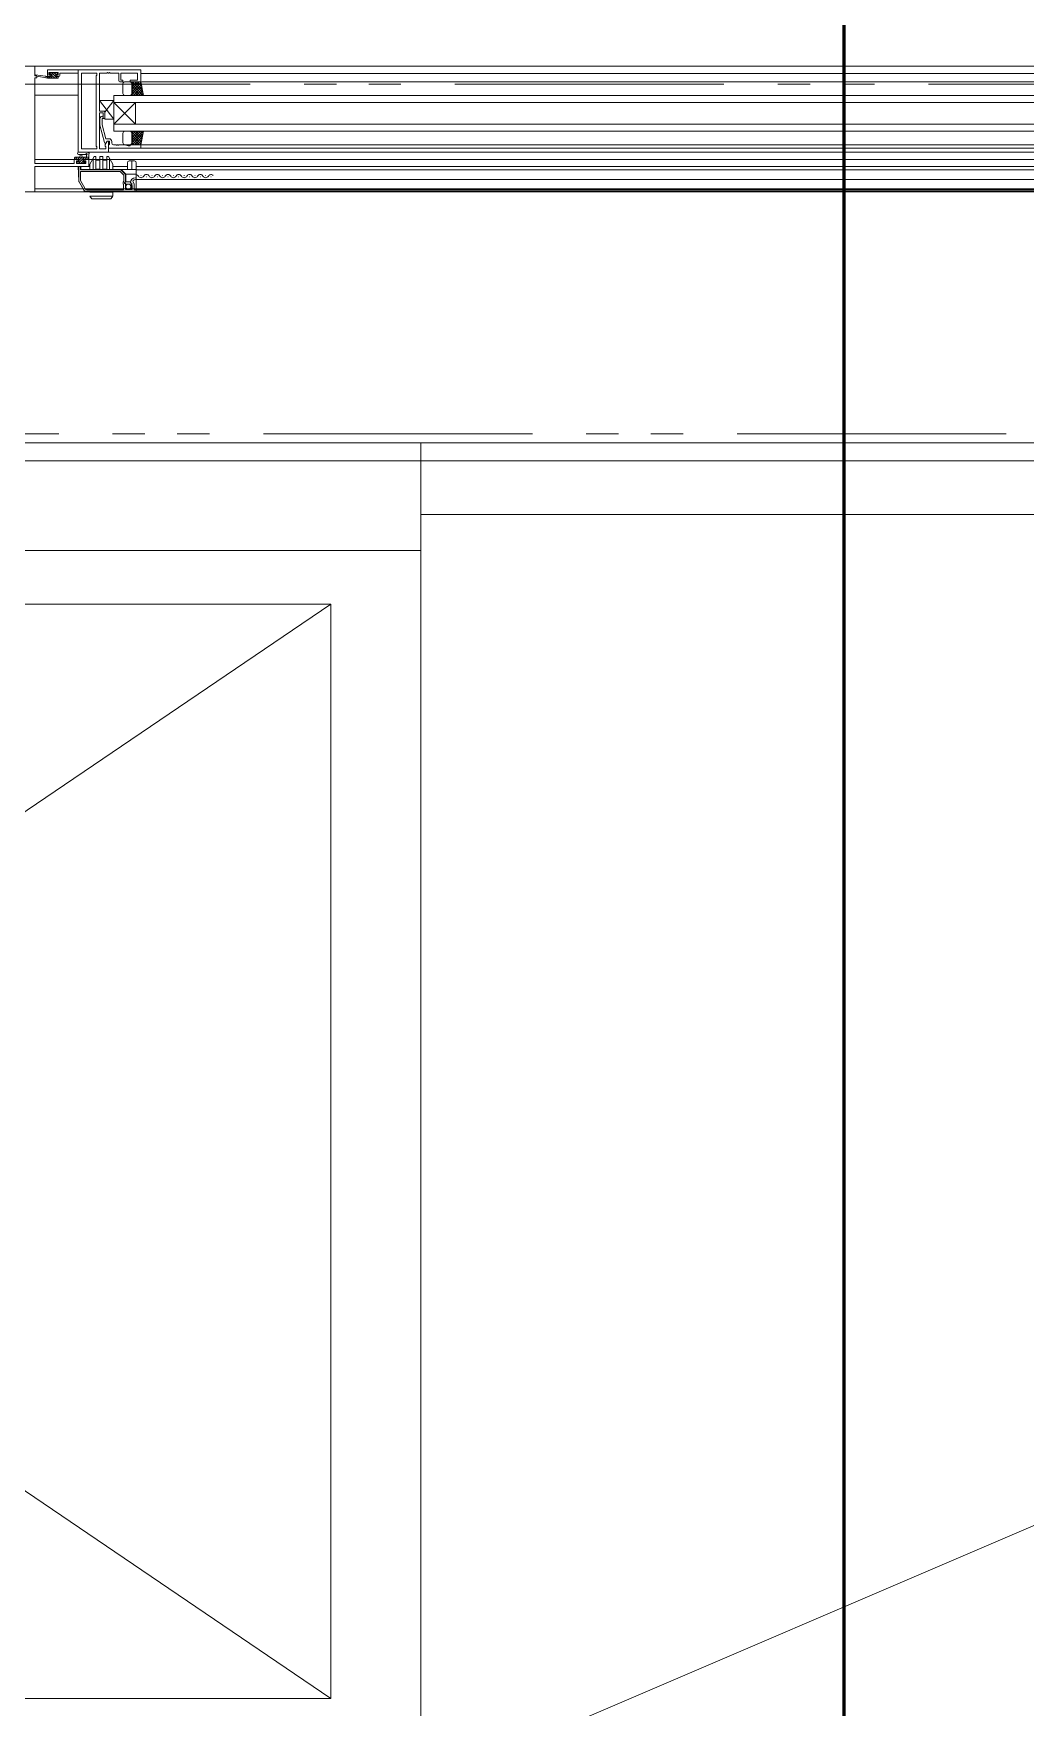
# Model space of a CAD drawing. Units: millimetres at full size. Extents: x -12803 to 120774, y -9413 to 101127.
# Drawn here: x 88754 to 89306, y 18891 to 19825 of the extents above; entities that cross this region are included whole.
import ezdxf

# ---------------------------------------------------------------- set-up
doc = ezdxf.new("R2010")
doc.units = ezdxf.units.MM
doc.header["$LTSCALE"] = 30
doc.linetypes.add('DOUBLE_CHAIN1', pattern=[8.8, 5, -1, 0.6, -0.6, 0.6, -1])
doc.linetypes.add('LONG_DOUBLE_CHAIN', pattern=[21.8, 18, -1, 0.6, -0.6, 0.6, -1])
doc.layers.add('0-0_NoName', color=7, linetype='Continuous')
for name, color, linetype, lineweight in [('0-5_AIHO47-厨房機器アウトライン', 7, 'Continuous', 15), ('0-6_AIHO30-厨房機器LL', 7, 'Continuous', 15), ('1-0_AIHO58-排水寸法・コメント', 1, 'Continuous', 60), ('2-0_通芯', 7, 'DOUBLE_CHAIN1', 15), ('2-A_建具', 7, 'Continuous', 15), ('3-3_AIHO30-厨房機器', 7, 'Continuous', 15), ('3-7_AIHO32-厨房機器補助線', 7, 'LONG_DOUBLE_CHAIN', 15), ('9-1_配管－汚水１：硬質塩ビ管（ＤＶ）', 2, 'Continuous', 30)]:
    doc.layers.add(name, color=color, linetype=linetype, lineweight=lineweight)

# ---------------------------------------------------------------- blocks, each defined once
blk = doc.blocks.new('グループ部品-696')
at = {"layer": '1-0_AIHO58-排水寸法・コメント'}
blk.add_line((89205.36, 16481.41), (89205.36, 26550.76), dxfattribs=at)
blk = doc.blocks.new('グループ部品-697')
at = {"layer": '1-0_AIHO58-排水寸法・コメント'}
blk.add_blockref('グループ部品-696', (0, 0), dxfattribs=at)
blk = doc.blocks.new('グループ部品-732')
at = {"layer": '0-5_AIHO47-厨房機器アウトライン'}
blk.add_line((87169.36, 19536.41), (88969.36, 19536.41), dxfattribs=at)
for points in [[(87169.36, 18846.41), (88969.36, 18846.41), (88969.36, 19596.41), (87169.36, 19596.41)], [(87219.36, 18896.41), (88919.36, 18896.41), (88919.36, 19506.41), (87219.36, 19506.41)]]:
    blk.add_lwpolyline(points, close=True, dxfattribs=at)
at = {"layer": '0-6_AIHO30-厨房機器LL'}
for p, q in [((88969.36, 19556.41), (90719.36, 19556.41)), ((88969.36, 19536.41), (87169.36, 19536.41)), ((88919.36, 19506.41), (88019.36, 18896.41)), ((88019.36, 19506.41), (88919.36, 18896.41)), ((87219.36, 18896.41), (88919.36, 18896.41))]:
    blk.add_line(p, q, dxfattribs=at)
blk.add_lwpolyline([(88919.36, 18896.41), (88919.36, 19506.41), (87219.36, 19506.41)], dxfattribs=at)
at = {"layer": '2-0_通芯'}
for p, q in [((75524.36, 19796.41), (120774.36, 19796.41)), ((74361.66, 19601.41), (120774.36, 19601.41))]:
    blk.add_line(p, q, dxfattribs=at)
at = {"layer": '2-A_建具'}
for p, q in [((89574.36, 19806.41), (88729.86, 19806.41)), ((88754.36, 19800.91), (88754.36, 19806.41)), ((88813.36, 19804.41), (88761.36, 19804.41)), ((88761.36, 19801.11), (88761.36, 19804.41)), ((88762.16, 19802.91), (88762.16, 19801.41)), ((88767.36, 19802.91), (88762.16, 19802.91)), ((88763.04, 19802.72), (88762.54, 19802.22)), ((88763.28, 19801.78), (88762.69, 19802.37)), ((88763.86, 19802.81), (88763.26, 19802.81)), ((88766.8, 19799.61), (88763.6, 19802.81)), ((88766.06, 19802.61), (88764.06, 19802.61)), ((88766.05, 19801.71), (88765.15, 19802.61)), ((88766.76, 19802.81), (88766.26, 19802.81)), ((88767.06, 19802.05), (88766.29, 19802.81)), ((88767.06, 19802.01), (88767.06, 19802.51)), ((88767.36, 19801.41), (88767.36, 19802.91)), ((88768.16, 19802.48), (88768.16, 19801.11)), ((88778.36, 19802.48), (88768.16, 19802.48)), ((88778.36, 19804.41), (88778.36, 19758.41)), ((88778.36, 19758.41), (88778.36, 19802.48)), ((88780.29, 19802.48), (88788.86, 19802.48)), ((88780.29, 19760.34), (88780.29, 19802.48)), ((88788.86, 19802.48), (88788.86, 19801.41)), ((88790.36, 19802.48), (88790.36, 19781.31)), ((88794.4, 19802.48), (88790.36, 19802.48)), ((88795.4, 19802.48), (88795.31, 19802.48)), ((88801.16, 19802.48), (88796.31, 19802.48)), ((88801.16, 19798.11), (88801.16, 19802.48)), ((88802.16, 19802.48), (88802.16, 19798.61)), ((88811.43, 19802.48), (88802.16, 19802.48)), ((88811.43, 19798.61), (88811.43, 19802.48)), ((88813.36, 19802.21), (88813.36, 19804.41)), ((88813.36, 19804.41), (88813.36, 19798.11)), ((88813.36, 19802.21), (89164.36, 19802.21)), ((89164.36, 19802.21), (89515.36, 19802.21)), ((88755.36, 19800.91), (88754.36, 19800.91)), ((88754.36, 19799.91), (88755.36, 19799.91)), ((88754.36, 19752.14), (88754.36, 19799.91)), ((88761.36, 19799.61), (88754.6, 19801.02)), ((88760.24, 19800.78), (88754.7, 19801.61)), ((88755.36, 19799.91), (88755.36, 19800.91)), ((88761.36, 19800.61), (88761.27, 19800.62)), ((88761.36, 19799.61), (88761.36, 19800.61)), ((88763.56, 19800.61), (88761.36, 19800.61)), ((88761.41, 19799.61), (88761.36, 19799.66)), ((88767.06, 19799.61), (88761.36, 19799.61)), ((88762.76, 19799.61), (88761.76, 19800.61)), ((88762.16, 19801.41), (88763.26, 19801.41)), ((88762.76, 19801.71), (88763.09, 19801.71)), ((88764.1, 19799.61), (88763.1, 19800.61)), ((88763.26, 19801.41), (88763.26, 19800.61)), ((88763.56, 19801.25), (88763.56, 19800.61)), ((88765.45, 19799.61), (88763.62, 19801.44)), ((88765.96, 19801.71), (88766.76, 19801.71)), ((88765.96, 19800.61), (88765.96, 19801.71)), ((88767.66, 19800.61), (88765.96, 19800.61)), ((88766.26, 19801.41), (88767.36, 19801.41)), ((88766.26, 19800.61), (88766.26, 19801.41)), ((88767.33, 19800.42), (88767.17, 19800.59)), ((88767.36, 19799.91), (88767.36, 19800.31)), ((88788.86, 19801.41), (88788.43, 19800.98)), ((88788.43, 19800.98), (88788.43, 19761.84)), ((88803.36, 19797.61), (88801.66, 19797.61)), ((88802.16, 19798.61), (88803.36, 19798.61)), ((88803.36, 19798.61), (88803.36, 19797.61)), ((88803.36, 19791.11), (88803.36, 19796.61)), ((88804.36, 19797.61), (88807.36, 19797.61)), ((88807.36, 19798.61), (88811.43, 19798.61)), ((88807.36, 19797.61), (88807.36, 19798.61)), ((88813.36, 19797.61), (88807.36, 19797.61)), ((88808.36, 19790.11), (88808.36, 19797.61)), ((88808.36, 19793.49), (88812.47, 19797.61)), ((88808.36, 19794.91), (88811.06, 19797.61)), ((88808.36, 19796.32), (88809.64, 19797.61)), ((88808.36, 19792.08), (88813.44, 19797.17)), ((88808.36, 19796.61), (88808.36, 19791.11)), ((88808.36, 19796.42), (88814.67, 19790.11)), ((88808.36, 19790.67), (88813.68, 19795.99)), ((88808.36, 19795.01), (88813.26, 19790.11)), ((88808.36, 19793.6), (88811.84, 19790.11)), ((88808.58, 19797.61), (88814.55, 19791.65)), ((88809.21, 19790.11), (88813.92, 19794.81)), ((88810, 19797.61), (88814.2, 19793.41)), ((88810.63, 19790.11), (88814.15, 19793.63)), ((88811.41, 19797.61), (88813.84, 19795.18)), ((88812.83, 19797.61), (88813.49, 19796.95)), ((89164.36, 19797.61), (88812.86, 19797.61)), ((88813.36, 19797.61), (88814.86, 19790.11)), ((89515.86, 19797.61), (89164.36, 19797.61)), ((88754.36, 19790.21), (88778.36, 19790.21)), ((88798.36, 19776.81), (88790.36, 19787.31)), ((88790.36, 19787.31), (88790.36, 19781.31)), ((88798.36, 19787.31), (88790.36, 19787.31)), ((88798.36, 19787.31), (88793.36, 19780.75)), ((88798.36, 19790.11), (88798.36, 19770.11)), ((88798.36, 19790.11), (89530.36, 19790.11)), ((88798.36, 19776.81), (88798.36, 19787.31)), ((89530.36, 19786.11), (88798.36, 19786.11)), ((88810.36, 19774.11), (88798.36, 19786.11)), ((88810.36, 19786.11), (88798.36, 19774.11)), ((88807.36, 19790.11), (88804.36, 19790.11)), ((88808.36, 19792.18), (88810.43, 19790.11)), ((88808.36, 19790.77), (88809.01, 19790.11)), ((88810.36, 19774.11), (88810.36, 19786.11)), ((88812.04, 19790.11), (88814.39, 19792.45)), ((88813.46, 19790.11), (88814.62, 19791.28)), ((88790.36, 19781.31), (88793.36, 19781.31)), ((88790.36, 19781.31), (88792.86, 19781.31)), ((88790.36, 19780.31), (88790.36, 19760.34)), ((88792.36, 19780.31), (88790.36, 19780.31)), ((88791.33, 19778.23), (88790.56, 19777.46)), ((88790.56, 19777.46), (88790.56, 19773.51)), ((88791.76, 19776.96), (88792.18, 19777.39)), ((88791.76, 19773.67), (88791.76, 19776.96)), ((88792.36, 19777.11), (88792.36, 19780.31)), ((88793.36, 19777.11), (88792.36, 19777.11)), ((88793.36, 19781.31), (88793.36, 19776.81)), ((88793.36, 19780.81), (88793.36, 19777.11)), ((88793.36, 19776.81), (88798.36, 19776.81)), ((88798.36, 19774.11), (89530.36, 19774.11)), ((88790.56, 19773.51), (88793.16, 19763.78)), ((88793.84, 19765.91), (88791.76, 19773.67)), ((88795.66, 19765.91), (88793.84, 19765.91)), ((88798.36, 19770.11), (89530.36, 19770.11)), ((88803.36, 19769.11), (88803.36, 19763.61)), ((88807.36, 19770.11), (88804.36, 19770.11)), ((88808.36, 19763.8), (88814.67, 19770.11)), ((88808.36, 19765.21), (88813.26, 19770.11)), ((88808.36, 19770.11), (88808.36, 19762.61)), ((88808.36, 19766.62), (88811.84, 19770.11)), ((88808.36, 19768.04), (88810.43, 19770.11)), ((88808.36, 19769.45), (88809.01, 19770.11)), ((88808.36, 19769.55), (88813.68, 19764.23)), ((88808.36, 19763.61), (88808.36, 19769.11)), ((88808.36, 19768.14), (88813.44, 19763.05)), ((88808.36, 19766.73), (88812.47, 19762.61)), ((88808.36, 19765.31), (88811.06, 19762.61)), ((88808.58, 19762.61), (88814.55, 19768.58)), ((88809.21, 19770.11), (88813.92, 19765.41)), ((88810, 19762.61), (88814.2, 19766.81)), ((88810.63, 19770.11), (88814.15, 19766.59)), ((88811.41, 19762.61), (88813.84, 19765.04)), ((88812.04, 19770.11), (88814.39, 19767.77)), ((88813.36, 19762.61), (88814.86, 19770.11)), ((88813.46, 19770.11), (88814.62, 19768.94)), ((88776.75, 19754.41), (88777.95, 19755.61)), ((88784.36, 19755.61), (88776.76, 19755.61)), ((88778.3, 19754.61), (88779.3, 19755.61)), ((88778.36, 19758.41), (88795.36, 19758.41)), ((88778.36, 19758.41), (89164.36, 19758.41)), ((88778.63, 19757.21), (88782.59, 19757.21)), ((88778.69, 19752.31), (88781.99, 19755.61)), ((88778.86, 19753.82), (88780.65, 19755.61)), ((88779.46, 19755.61), (88779.56, 19756.75)), ((88788.86, 19760.34), (88780.29, 19760.34)), ((88780.66, 19755.61), (88780.55, 19756.75)), ((88782.34, 19754.61), (88783.34, 19755.61)), ((88783.16, 19756.79), (88783.16, 19755.61)), ((88784.36, 19754.71), (88784.36, 19757.39)), ((88784.86, 19751.68), (88787.36, 19756.01)), ((88788.26, 19756.01), (88787.36, 19756.01)), ((88788.26, 19749.01), (88788.26, 19756.01)), ((88788.43, 19761.84), (88788.86, 19761.41)), ((88788.86, 19761.41), (88788.86, 19760.34)), ((88790.36, 19760.34), (88793.86, 19760.34)), ((88790.56, 19749.01), (88790.56, 19756.01)), ((88792.16, 19756.01), (88790.56, 19756.01)), ((88792.16, 19749.01), (88792.16, 19756.01)), ((88793.43, 19762.65), (88794.56, 19764.61)), ((88793.43, 19761.84), (88793.43, 19762.65)), ((88793.86, 19761.41), (88793.43, 19761.84)), ((88793.65, 19763.41), (88793.86, 19763.41)), ((88793.86, 19760.34), (88793.86, 19761.41)), ((88794.46, 19749.01), (88794.46, 19756.01)), ((88795.36, 19756.01), (88794.46, 19756.01)), ((88794.56, 19764.61), (88795.86, 19764.61)), ((88795.06, 19758.41), (89164.36, 19758.41)), ((88795.36, 19764.61), (88795.36, 19758.41)), ((89533.36, 19760.61), (88795.36, 19760.61)), ((88797.86, 19751.68), (88795.36, 19756.01)), ((88795.86, 19764.61), (88795.86, 19762.81)), ((88797.16, 19763.61), (88797.16, 19764.41)), ((88799.4, 19762.61), (88798.16, 19762.61)), ((88800.4, 19762.61), (88800.31, 19762.61)), ((88800.58, 19762.49), (88800.4, 19762.61)), ((88804.43, 19762.61), (88801.31, 19762.61)), ((88804.36, 19762.61), (88807.36, 19762.61)), ((88806.36, 19761.91), (88804.43, 19762.61)), ((88807.36, 19761.91), (88806.36, 19761.91)), ((88807.36, 19762.61), (89521.36, 19762.61)), ((88807.36, 19762.61), (88807.36, 19761.91)), ((88808.36, 19763.9), (88809.64, 19762.61)), ((88812.83, 19762.61), (88813.49, 19763.27)), ((88813.36, 19760.61), (88813.36, 19762.11)), ((89164.36, 19758.41), (89533.66, 19758.41)), ((89550.36, 19758.41), (89164.36, 19758.41)), ((88754.36, 19754.41), (88778.56, 19754.41)), ((88776.26, 19752.14), (88754.36, 19752.14)), ((88754.36, 19750.51), (88784.86, 19750.51)), ((88754.36, 19736.41), (88754.36, 19750.51)), ((88776.26, 19753.91), (88776.26, 19752.14)), ((88776.46, 19755.31), (88776.46, 19754.71)), ((88777.46, 19753.61), (88778.56, 19753.61)), ((88777.46, 19752.14), (88777.46, 19753.61)), ((88782.73, 19752.14), (88777.46, 19752.14)), ((88777.56, 19754.61), (88778.86, 19754.61)), ((88777.66, 19752.62), (88778.25, 19753.21)), ((88777.66, 19752.91), (88777.66, 19752.41)), ((88778.86, 19753.21), (88777.96, 19753.21)), ((88777.96, 19752.11), (88778.46, 19752.11)), ((88778.79, 19742.29), (88778.36, 19750.51)), ((88778.5, 19752.11), (88778.65, 19752.27)), ((88778.56, 19753.61), (88778.56, 19754.41)), ((88778.66, 19752.31), (88780.76, 19752.31)), ((88778.86, 19754.61), (88778.86, 19753.21)), ((88779.86, 19748.59), (88779.86, 19750.51)), ((88810.86, 19748.71), (88779.86, 19748.71)), ((88780.04, 19752.31), (88781.02, 19753.29)), ((88780.96, 19752.11), (88781.56, 19752.11)), ((88781.19, 19752.11), (88782.23, 19753.15)), ((88781.26, 19754.61), (88783.26, 19754.61)), ((88781.26, 19753.67), (88781.26, 19754.61)), ((88781.56, 19754.41), (89544.36, 19754.41)), ((88781.56, 19754.41), (88781.56, 19753.61)), ((88781.56, 19753.61), (88782.73, 19753.61)), ((88782.06, 19753.21), (88781.72, 19753.21)), ((88781.77, 19752.2), (88782.27, 19752.7)), ((88782.73, 19753.61), (88782.73, 19752.14)), ((88783.49, 19754.41), (88784.36, 19755.28)), ((88783.66, 19748.51), (88783.66, 19748.71)), ((88784.36, 19750.51), (88784.36, 19754.41)), ((88784.86, 19751.68), (88784.86, 19748.71)), ((88786.76, 19754.97), (88786.76, 19748.71)), ((88790.56, 19753.91), (88788.26, 19753.91)), ((88790.56, 19749.01), (88788.26, 19749.01)), ((88794.46, 19753.91), (88792.16, 19753.91)), ((88792.16, 19749.01), (88794.46, 19749.01)), ((88795.96, 19748.71), (88795.96, 19754.97)), ((88797.86, 19751.68), (88797.86, 19748.71)), ((88797.86, 19750.51), (88805.86, 19750.51)), ((88804.96, 19746.11), (88810.86, 19746.11)), ((88805.86, 19752.51), (88805.86, 19748.71)), ((88809.86, 19753.51), (88806.86, 19753.51)), ((88808.36, 19753.51), (88808.36, 19748.71)), ((88810.86, 19752.51), (88810.86, 19736.41)), ((88810.86, 19750.51), (89517.86, 19750.51)), ((88810.86, 19748.51), (89517.86, 19748.51)), ((88754.36, 19738.04), (89574.36, 19738.04)), ((88781.77, 19736.91), (88778.92, 19741.84)), ((88803.46, 19741.73), (88803.46, 19740.78)), ((88804.76, 19740.71), (88804.76, 19737.71)), ((88808.56, 19737.71), (88804.76, 19737.71)), ((88804.89, 19741.92), (88807.6, 19741.92)), ((88804.96, 19737.71), (88804.96, 19740.71)), ((88808.05, 19741.18), (88807.81, 19741.12)), ((88807.91, 19740.25), (88808.34, 19740.68)), ((88809.08, 19741.92), (88809.66, 19740.51)), ((88809.66, 19740.51), (88809.66, 19737.51)), ((88810.86, 19744.21), (88810.36, 19744.21)), ((88810.46, 19743.21), (89518.26, 19743.21)), ((88813.42, 19745.47), (88813.62, 19745.47)), ((88816.42, 19744.71), (88816.62, 19744.71)), ((88819.42, 19745.47), (88819.62, 19745.47)), ((88822.42, 19744.71), (88822.62, 19744.71)), ((88825.42, 19745.47), (88825.62, 19745.47)), ((88828.42, 19744.71), (88828.62, 19744.71)), ((88831.42, 19745.47), (88831.62, 19745.47)), ((88834.42, 19744.71), (88834.62, 19744.71)), ((88837.42, 19745.47), (88837.62, 19745.47)), ((88840.42, 19744.71), (88840.62, 19744.71)), ((88843.42, 19745.47), (88843.62, 19745.47)), ((88846.42, 19744.71), (88846.62, 19744.71)), ((88849.42, 19745.47), (88849.62, 19745.47)), ((88852.42, 19744.71), (88852.62, 19744.71)), ((89574.36, 19736.41), (88729.86, 19736.41)), ((88782.73, 19736.61), (89545.98, 19736.61)), ((88797.86, 19736.21), (88784.86, 19736.21)), ((88784.99, 19733.91), (88797.72, 19733.91)), ((88785.91, 19732.62), (88785.03, 19733.84)), ((88786.31, 19732.41), (88796.4, 19732.41)), ((88786.76, 19736.41), (88786.76, 19736.21)), ((88787.26, 19736.21), (88787.26, 19736.41)), ((88795.46, 19736.21), (88795.46, 19736.41)), ((88795.96, 19736.21), (88795.96, 19736.41)), ((88796.81, 19732.62), (88797.68, 19733.84)), ((88797.86, 19736.21), (88797.74, 19734)), ((89613.86, 19586.41), (86934.86, 19586.41))]:
    blk.add_line(p, q, dxfattribs=at)
for points in [[(88781.87, 19737.11), (88778.86, 19742.33), (88778.86, 19750.51)], [(88779.76, 19750.51), (88779.76, 19748.51), (88802.26, 19748.51), (88804.76, 19746.01), (88804.76, 19741.88), (88804.3, 19741.34)], [(88782.39, 19738.01), (88779.76, 19742.57), (88779.76, 19747.61), (88801.88, 19747.61), (88803.86, 19745.64), (88803.86, 19742.21), (88803.46, 19741.73)], [(88804.96, 19742.12), (88804.96, 19746.11), (88802.36, 19748.71)], [(88803.66, 19740.44), (88803.66, 19737.51), (88783.25, 19737.51)], [(88804.66, 19741.01), (88804.46, 19741.01), (88804.46, 19741.41), (88804.89, 19741.92)], [(88807.56, 19741.41), (88807.56, 19741.11), (88808.36, 19741.11), (88808.36, 19738.21)], [(88808.56, 19737.71), (88808.56, 19739.91), (88808.06, 19739.91)], [(89519.06, 19740.51), (89519.06, 19737.51), (88809.66, 19737.51)]]:
    blk.add_lwpolyline(points, dxfattribs=at)
blk.add_circle((88806.41, 19739.19), 1.45, dxfattribs=at)
for centre, radius, start, end in [((88762.76, 19802.01), 0.3, 135, 270), ((88763.26, 19802.51), 0.3, 90, 135), ((88763.86, 19802.61), 0.2, 0, 90), ((88766.26, 19802.61), 0.2, 90, 180), ((88766.76, 19802.51), 0.3, 0, 90), ((88794.4, 19802.68), 0.2, 270, 336.42182), ((88794.86, 19802.48), 0.3, 23.57818, 156.42182), ((88795.31, 19802.68), 0.2, 203.57818, 270), ((88795.4, 19802.68), 0.2, 270, 336.42182), ((88795.86, 19802.48), 0.3, 23.57818, 156.42182), ((88796.31, 19802.68), 0.2, 203.57818, 270), ((88754.66, 19801.31), 0.3, 81.55064, 258.25019), ((88760.2, 19800.49), 0.3, 21.55064, 81.55064), ((88760.76, 19800.71), 0.3, 201.55064, 320.80246), ((88761.22, 19800.33), 0.3, 80.80246, 140.80246), ((88761.86, 19801.11), 0.5, 180, 270), ((88763.09, 19802.01), 0.3, 270, 326.94427), ((88763.56, 19801.71), 0.25, 303.05573, 146.94427), ((88763.86, 19801.25), 0.3, 123.05573, 180), ((88766.76, 19802.01), 0.3, 270, 359.99999), ((88767.06, 19800.31), 0.3, 0, 90), ((88767.06, 19799.91), 0.3, 270, 359.99999), ((88767.66, 19801.11), 0.5, 270, 0), ((88801.66, 19798.11), 0.5, 180, 270), ((88804.36, 19796.61), 1, 89.9999, 179.9999), ((88807.36, 19796.61), 1, 359.9999, 89.9999), ((88812.86, 19798.11), 0.5, 270, 0), ((88804.36, 19791.11), 1, 179.9999, 269.9999), ((88807.36, 19791.11), 1, 269.9999, 359.9999), ((88791.76, 19777.81), 0.6, 315, 135), ((88792.86, 19780.81), 0.5, 0, 90), ((88795.66, 19764.41), 1.5, 0, 90), ((88804.36, 19769.11), 1, 90.0001, 180.0001), ((88807.36, 19769.11), 1, 0.0001, 90.0001), ((88776.76, 19755.31), 0.3, 90, 180), ((88778.63, 19757.81), 0.6, 89.95977, 269.95977), ((88780.06, 19756.71), 0.5, 5.09207, 174.90793), ((88782.59, 19757.51), 0.3, 269.95977, 340.81024), ((88783.16, 19757.31), 0.3, 300, 160.81024), ((88783.46, 19756.79), 0.3, 120, 180), ((88783.79, 19758.11), 0.3, 40.52878, 90), ((88784.25, 19758.5), 0.3, 220.52878, 280.52878), ((88784.36, 19757.91), 0.3, 300, 100.52878), ((88784.66, 19757.39), 0.3, 120, 180), ((88793.65, 19763.91), 0.5, 195, 270), ((88795.66, 19762.31), 0.3, 90, 180), ((88795.66, 19762.81), 0.2, 270, 0), ((88798.16, 19763.61), 1, 180, 270), ((88799.4, 19762.41), 0.2, 23.57818, 90), ((88799.86, 19762.61), 0.3, 203.57818, 336.42182), ((88800.31, 19762.41), 0.2, 90, 156.42182), ((88800.86, 19762.61), 0.3, 203.57818, 336.42182), ((88801.31, 19762.41), 0.2, 90, 156.42182), ((88804.36, 19763.61), 1, 180.0001, 270.0001), ((88807.36, 19763.61), 1, 270.0001, 0.0001), ((88812.86, 19762.11), 0.5, 0, 90), ((88776.76, 19753.91), 0.5, 90, 180), ((88776.76, 19754.71), 0.3, 180, 270), ((88777.36, 19754.61), 0.2, 270, 359.99999), ((88777.96, 19752.91), 0.3, 90, 180), ((88777.96, 19752.41), 0.3, 180, 270), ((88778.46, 19752.31), 0.2, 270, 359.99999), ((88780.96, 19752.31), 0.2, 180, 270), ((88781.26, 19753.21), 0.25, 123.05573, 326.94427), ((88780.96, 19753.67), 0.3, 303.05573, 359.99999), ((88781.72, 19752.91), 0.3, 90, 146.94427), ((88781.56, 19752.41), 0.3, 270, 315), ((88782.06, 19752.91), 0.3, 315, 90), ((88783.46, 19754.61), 0.2, 180, 270), ((88784.06, 19754.71), 0.3, 270, 359.99999), ((88806.86, 19752.51), 1, 90, 180), ((88809.86, 19752.51), 1, 0, 90), ((88779.79, 19742.34), 1, 183, 210), ((88782.63, 19737.41), 1, 210, 270), ((88782.73, 19737.61), 1, 210, 270), ((88783.25, 19738.51), 1, 210, 270), ((88803.66, 19740.78), 0.2, 180, 240), ((88803.46, 19740.44), 0.2, 0, 60), ((88804.46, 19741.21), 0.2, 140, 270), ((88804.46, 19740.71), 0.3, 0, 90), ((88804.66, 19740.71), 0.3, 0, 90), ((88804.66, 19742.12), 0.3, 320, 359.99999), ((88810.36, 19741.41), 2.8, 90, 180), ((88810.46, 19741.31), 2.9, 90, 180), ((88807.76, 19741.31), 0.2, 180, 285), ((88808.06, 19740.11), 0.2, 135, 270), ((88807.86, 19738.21), 0.5, 270, 359.99999), ((88808.13, 19740.89), 0.3, 315, 105), ((88809.43, 19742.27), 0.5, 136.86773, 224.6572), ((88810.46, 19741.31), 1.9, 90, 136.86773), ((88810.52, 19744.25), 1.72, 29.20254, 78.5883), ((88813.52, 19745.93), 1.72, 209.20254, 330.79746), ((88816.52, 19744.25), 1.72, 29.20254, 150.79746), ((88819.52, 19745.93), 1.72, 209.20254, 330.79746), ((88822.52, 19744.25), 1.72, 29.20254, 150.79746), ((88825.52, 19745.93), 1.72, 209.20254, 330.79746), ((88828.52, 19744.25), 1.72, 29.20254, 150.79746), ((88831.52, 19745.93), 1.72, 209.20254, 330.79746), ((88834.52, 19744.25), 1.72, 29.20254, 150.79746), ((88837.52, 19745.93), 1.72, 209.20254, 330.79746), ((88840.52, 19744.25), 1.72, 29.20254, 150.79746), ((88843.52, 19745.93), 1.72, 209.20254, 330.79746), ((88846.52, 19744.25), 1.72, 29.20254, 150.79746), ((88849.52, 19745.93), 1.72, 209.20254, 330.79746), ((88852.52, 19744.25), 1.72, 43.81375, 150.79746), ((88786.31, 19732.91), 0.5, 215.71895, 270), ((88796.4, 19732.91), 0.5, 270, 324.28105), ((88797.44, 19734.01), 0.3, 324.28105, 357)]:
    blk.add_arc(centre, radius, start, end, dxfattribs=at)
at = {"layer": '3-3_AIHO30-厨房機器'}
blk.add_lwpolyline([(87169.36, 18846.41), (88969.36, 18846.41), (88969.36, 19596.41), (87169.36, 19596.41)], close=True, dxfattribs=at)
blk.add_lwpolyline([(88969.36, 18846.41), (88969.36, 19596.41), (90719.36, 19596.41)], dxfattribs=at)
at = {"layer": '3-7_AIHO32-厨房機器補助線'}
blk.add_line((90719.36, 19596.41), (88969.36, 18846.41), dxfattribs=at)
blk = doc.blocks.new('グループ部品-763')
at = {"layer": '0-5_AIHO47-厨房機器アウトライン'}
blk.add_line((87169.36, 19536.41), (88969.36, 19536.41), dxfattribs=at)
for points in [[(87169.36, 18846.41), (88969.36, 18846.41), (88969.36, 19596.41), (87169.36, 19596.41)], [(87219.36, 18896.41), (88919.36, 18896.41), (88919.36, 19506.41), (87219.36, 19506.41)]]:
    blk.add_lwpolyline(points, close=True, dxfattribs=at)
at = {"layer": '0-6_AIHO30-厨房機器LL'}
for p, q in [((88969.36, 19556.41), (90719.36, 19556.41)), ((88969.36, 19536.41), (87169.36, 19536.41)), ((88919.36, 19506.41), (88019.36, 18896.41)), ((88019.36, 19506.41), (88919.36, 18896.41)), ((87219.36, 18896.41), (88919.36, 18896.41))]:
    blk.add_line(p, q, dxfattribs=at)
blk.add_lwpolyline([(88919.36, 18896.41), (88919.36, 19506.41), (87219.36, 19506.41)], dxfattribs=at)
at = {"layer": '2-0_通芯'}
blk.add_line((75524.36, 19796.41), (120774.36, 19796.41), dxfattribs=at)
at = {"layer": '3-3_AIHO30-厨房機器'}
blk.add_lwpolyline([(87169.36, 18846.41), (88969.36, 18846.41), (88969.36, 19596.41), (87169.36, 19596.41)], close=True, dxfattribs=at)
blk.add_lwpolyline([(88969.36, 18846.41), (88969.36, 19596.41), (90719.36, 19596.41)], dxfattribs=at)
at = {"layer": '3-7_AIHO32-厨房機器補助線'}
blk.add_line((90719.36, 19596.41), (88969.36, 18846.41), dxfattribs=at)

msp = doc.modelspace()

# ---------------------------------------------------------------- block references
at = {"layer": '0-0_NoName'}
for name in ['グループ部品-732', 'グループ部品-763']:
    msp.add_blockref(name, (0, 0), dxfattribs=at)
at = {"layer": '9-1_配管－汚水１：硬質塩ビ管（ＤＶ）'}
msp.add_blockref('グループ部品-697', (0, 0), dxfattribs=at)

doc.saveas('drawing.dxf')
